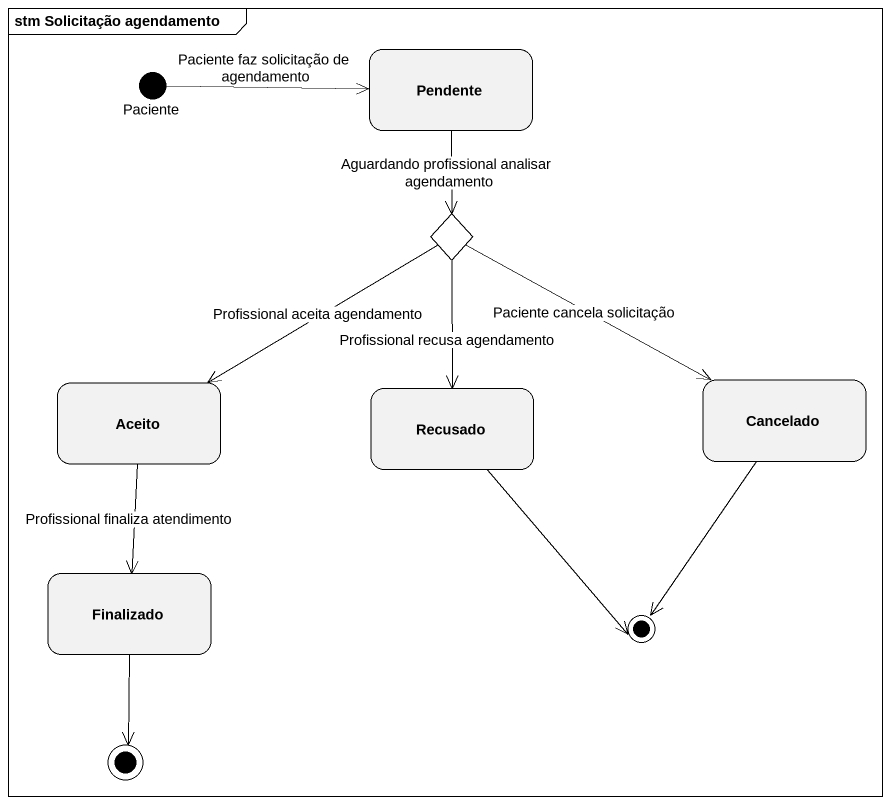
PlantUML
@startuml
mainframe stm Solicitação agendamento
hide empty description
state Paciente <<start>>
state Pendente
state choice1 <<choice>>
state Aceito
state Recusado
state Cancelado
state Finalizado
state final1 <<end>>
state final2 <<end>>
Paciente -right-> Pendente : Paciente faz solicitação de agendamento
Pendente --> choice1 : Aguardando profissional analisar agendamento
choice1 -left-> Aceito : Profissional aceita agendamento
choice1 --> Recusado : Profissional recusa agendamento
choice1 -right-> Cancelado : Paciente cancela solicitação
Aceito --> Finalizado : Profissional finaliza atendimento
Recusado --> final1
Cancelado --> final1
Finalizado --> final2
@enduml
